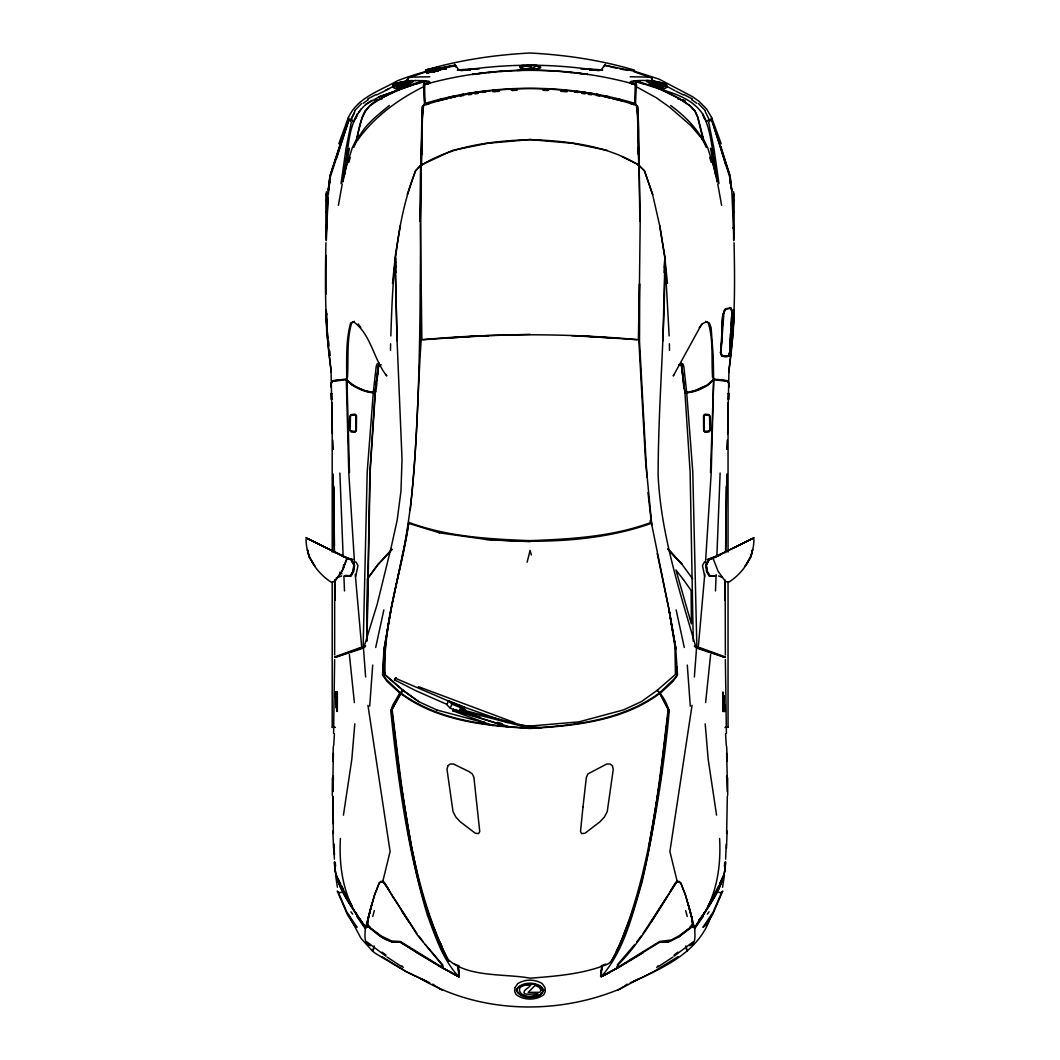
<?xml version="1.0" encoding="UTF-8"?>
<svg xmlns="http://www.w3.org/2000/svg" width="1060" height="1060" viewBox="0 0 1060 1060"><rect width="100%" height="100%" fill="white"/><g stroke="black" fill="none" stroke-linecap="round" stroke-linejoin="round"><path stroke-width="1.5" d="M332.681 791.568L333.37 753.329M332.946 791.568L333.423 777.417M335.848 697.228L335.477 692.047L337.345 692.034L337.239 711.432L336.961 710.796M422.092 153.886L422.105 147.446M334.642 659.638L333.595 733.335M639.71 283.947L639.511 341.426L646.931 477.265M332.297 795.318L332.376 777.881M334.642 654.894L334.668 579.873M340.406 838.5C338.962 864.708 342.632 891.394 356.266 914.276M424.848 102.966L424.596 103.708L424.848 102.966C423.311 99.176 425.484 68.94 423.96 86.509C398.216 99.269 374.021 116.905 357.3 140.556L356.703 140.278C359.433 123.967 363.183 105.417 380.527 98.646C394.188 90.922 408.749 84.694 423.974 80.838L424.596 104.436L422.556 106.967L421.111 162.763M651.781 524.978L645.434 459.02L638.809 339.783L640.2 221.182L638.716 149.235M366.853 637.418L369.874 472.084L375.134 392.372L378.195 365.885M395.34 262.84L395.393 257.911L394.876 261.144M410.233 510.417C424.292 376.313 418.382 241.402 422.185 106.874L424.53 104.026M325.923 255.327L325.95 294.362M366.733 641.366L367.356 578.813L378.036 564.278M367.012 640.518L370.125 472.084L375.306 392.664L378.592 364.653M487.733 143.285L452.647 150.361L420.595 165.347L419.8 221.182M639.392 283.947L638.385 339.783M725.186 580.35L725.358 654.894M725.61 551.942L726.259 486.249M727.319 796.351L726.643 833.518M421.774 136.316L420.423 221.275L421.867 339.783M420.952 166.711L421.085 164.326L422.171 164.909M728.829 387.205L729.134 384.117L727.306 381.242L713.685 379.798L711.233 472.508L705.483 562.741M724.96 600.172L725.252 580.509M725.663 552.658L726.829 474.032M390.504 350.396L390.61 343.784M347.402 377.85C348.687 359.711 346.382 340.538 351.655 323.035L354.424 321.352M728.816 371.238C735.123 328.719 734.991 285.657 734.05 242.766M325.95 242.766C325.009 285.657 324.877 328.719 331.184 371.238M363.183 645.249L367.21 471.952L373.279 392.836C363.156 391.856 353.218 387.165 346.315 379.798L332.694 381.242L330.866 384.117L331.171 387.205M638.889 162.763L637.444 106.967L635.404 104.436L636.026 80.838L657.279 87.808L668.171 92.631L679.473 98.646L689.981 105.735L694.79 110.903L697.652 117.209L703.297 140.278L690.868 125.636L669.827 107.365L656.405 97.785L635.682 86.403L635.536 81.13L635.404 103.708L635.152 102.966M421.125 162.697L421.429 149.579M694.366 676.982L696.499 648.64L695.28 645.01C679.208 589.585 660.883 533.564 658.127 475.49C658.207 402.906 665.176 330.508 664.858 257.911L667.482 283.457M662.924 340.803L664.991 257.633L659.664 225.502L652.615 194.497L644.48 170.872L639.021 165.307C606.452 145.127 567.59 141.059 530.133 139.576C492.675 141.059 453.799 145.127 421.231 165.307M418.673 701.521L402.972 690.206L400.654 692.869L392.134 709.564C402.72 793.596 409.875 881.602 447.479 958.783C466.479 977.876 505.593 973.438 530.133 978.194C555.957 976.18 582.563 974.193 606.837 964.494C611.355 962.665 613.183 957.816 615.621 954C649.78 877.269 658.34 792.098 668.118 709.564L659.598 692.869L675.684 677.393L677.128 674.902L677.115 666.713M733.878 315.761L732.924 332.919M710.518 472.468L713.685 379.798M390.849 335.927C392.571 280.264 395.194 223.395 415.52 170.872L420.595 165.347M423.086 85.131L424.45 85.251L424.026 80.878M326.056 238.049L328.202 190.972L329.952 176.106L348.568 119.21L352.384 120.363M326.308 238.049L328.096 197.571M636.04 86.509L635.974 80.878M725.596 859.183L726.325 844.131M715.5 590.963L716.136 574.573M716.851 556.553L720.124 473.012M332.721 761.438L333.344 746.412M422.344 118.415L422.675 110.24M732.977 323.088L733.865 316.821M726.444 848.318L727.147 831.027M335.583 696.181L335.596 692.047M421.814 152.415L421.946 149.182M725.438 861.899C725.49 886.611 707.576 907.373 695.069 927.354L693.319 925.95L678.797 936.854L671.086 940.896L668.211 941.982L659.77 942.194L617.503 967.939L601.126 976.79L601.934 965.885M733.348 329.236L733.865 317.404M664.381 267.822L664.858 257.911L669.151 335.927M373.279 392.836L375.108 393.008L373.319 392.173L376.22 366.323L377.095 363.964L379.175 363.116M408.776 523.309C401.276 573.685 383.058 623.134 384.846 674.518L402.972 690.206L391.604 709.789C402.787 793.622 408.458 885.299 448.857 961.195M725.438 862.442C725.451 887.207 706.49 907.625 694.565 927.897L692.432 924.439L691.875 919.576M333.741 745.485L334.404 733.772M724.828 711.353L723.967 701.64M328.282 194.272L329.912 180.425M664.077 272.552L664.858 257.911L664.911 262.84M727.65 433.686L728.988 369.039M724.51 866.351L724.709 862.853M369.701 706.198L372.709 665.057M420.608 283.947L421.125 340.856C416.196 412.287 417.282 484.672 402.482 555.029M664.673 261.171L664.858 257.911M729.81 343.255L730.393 333.701M730.87 325.738L731.44 316.728M704.754 574.228L698.421 645.818M720.667 347.892C724.099 335.689 718.495 319.789 725.517 308.897M726.643 449.374L727.279 440.165M336.046 699.375L336.497 708.226L336.497 699.547L335.464 696.248L336.391 699.123M724.696 872.009L725.464 861.568M721.171 143.749L711.565 117.422L706.45 108.809L699.096 101.389L692.445 96.645L659.174 79.169L634.118 71.139L604.558 65.243L601.126 70.093L598.463 70.622C553.148 63.441 506.852 63.441 461.537 70.622L458.874 70.093L455.442 65.243L453.971 65.415C434.693 68.569 415.785 73.802 397.632 80.666C379.904 90.855 357.617 97.388 348.435 117.422L348.329 119.316L351.271 119.939L348.806 119.674L330.442 176.583M728.737 372.378L733.414 330.177M354.808 723.781L351.827 759.251L343.44 815.153M723.662 703.827L722.84 692.206L722.774 711.273L723.437 707.987L724.908 711.432L724.947 707.285L723.662 703.827L723.874 695.651M728.816 386.542L729.108 383.508L727.306 380.659L713.976 379.043M376.34 388.092L376.803 383.402M377.426 377.135L377.89 372.444M378.195 369.317L378.5 366.19M392.518 283.457L395.142 257.911L395.923 272.552M705.615 702.581L710.624 654.55M724.232 876.448L722.576 887.286M518.539 725.067L530.133 726.034L579.105 721.847L623.585 709.882L641.578 701.521L657.094 690.378L659.598 692.869L668.661 709.789C657.465 793.622 651.794 885.299 611.395 961.195M337.252 692.047L336.722 695.479L335.477 692.14M368.125 919.576L367.568 924.439L365.435 927.897C353.51 907.625 334.549 887.207 334.562 862.442M729.24 352.794L728.644 355.921M753.912 539.394C753.991 556.95 743.232 572.89 728.816 582.178M662.01 766.009L662.579 761.186M662.95 757.979L663.719 751.553M664.09 748.347L664.858 741.921M665.23 738.701L668.661 709.789M730.936 345.798L731.493 341.174M731.851 338.087L732.592 331.926M328.308 189.912L329.991 175.708L348.144 120.429M329.647 183.102L330.243 178.213M729.783 355.325L730.366 350.529M601.974 965.846L600.622 976.194L602.305 976.233L618.974 967.263L643.182 952.701M600.622 976.194L601.987 965.726M694.565 927.897L685.635 895.581L680.798 883.046L677.181 881.363C658.326 909.705 642.121 940.763 617.675 965.236L617.344 967.793L602.915 975.677M723.039 692.392L722.801 711.419M375.373 389.921L377.824 371.914M353.815 565.271L353.007 571.181L350.595 575.5L344.434 575.964M328.348 189.356L330.203 177.921M328.693 188.733L328.454 190.972M347.68 148.89L342.751 181.962C350.224 155.356 343.466 116.414 372.007 100.355M659.943 780.385L660.42 777.192L659.929 780.385M332.694 780.412L333.397 775.933M692.047 705.324L669.893 851.511L677.181 881.363M439.45 532.822L408.511 523.309C401.025 573.685 382.792 623.134 384.594 674.518L402.906 690.378L418.422 701.521L436.68 709.882M400.335 225.502L395.009 257.633L397.076 340.803L402.031 459.404L400.971 491.072L397.156 520.261L391.219 547.159L377.161 604.359L363.5 648.64L365.634 676.982M662.288 768.778L648.786 846.953M390.915 610.017L384.276 648.389L382.872 674.902L386.489 679.619L400.402 692.869L391.339 709.789L397.99 766.009M391.127 609.208L383.972 649.157L382.488 674.981L387.085 681.474L400.137 693.359M338.392 205.322L342.248 183.976M344.593 174.94L349.442 148.281M681.659 364.653L684.946 392.664L690.126 472.084L693.267 641.366M402.084 965.792L401.886 966.786L387.059 957.034M356.703 140.278L356.836 137.469M350.184 559.176L351.443 559.283L354.583 565.152L353.722 571.393L351.125 576.07L345.825 575.394M390.703 610.944L402.787 553.426M374.127 945.891L372.617 951.231L375.73 953.589L406.258 971.742L429.75 982.766M375.704 647.475L383.866 609.884M493.059 725.649L452.819 710.836L453.017 709.962L465.38 714.4M637.828 164.909L638.637 165.029L638.69 163.995L637.577 116.6L636.45 105.391C568.544 83.024 491.456 83.024 423.55 105.391L422.423 116.6L421.363 165.029L422.065 163.558M393.578 898.244L387.43 887.273L382.819 881.363L390.106 851.511L367.952 705.324M384.21 650.827L385.297 646.308M723.728 875.149L724.073 873.718M724.02 874.593L719.528 884.252L723.132 876.448M368.31 917.947L370.96 907.347M527.125 562.224L530.079 550.352L531.325 555.003M423.894 84.535C432.705 83.382 430.559 80.176 424.941 81.315L427.829 82.11M415.069 80.534L424.636 80.706L378.857 96.871M381.189 881.218L379.268 882.808L374.564 894.931L367.952 918.397L367.065 925.605C375.094 932.23 383.985 941.227 395.035 942.207M371.079 906.194L367.144 924.929L369.94 926.612M353.722 147.512L358.479 136.303M372.762 916.463L374.326 910.619M348.899 162.22L350.264 157.476M382.315 882.106L382.7 880.78M336.232 159.066L349.058 119.674L351.536 119.939L350.595 120.098L354.901 111.326M695.069 927.354C693.942 933.409 697.56 943.334 689.49 945.639M371.344 905.836L372.206 903.027M724.576 552.353L709.299 559.216L706.212 565.086L707.06 571.34L709.789 576.017L714.241 576.017L709.657 575.5L707.258 571.181L706.649 566.755M365.435 927.897L374.365 895.581L379.202 883.046L382.819 881.363M355.961 118.27L357.392 113.937L353.364 121.993L352.132 120.363M347.057 558.09L341.903 571.247L334.761 581.092M347.309 558.09L342.155 571.247L335.026 581.092L332.575 582.139M639.829 221.275L638.73 130.38L637.815 106.874L635.47 104.026M355.749 576.375L357.988 565.483L355.908 561.906M407.318 194.523L415.546 170.766L420.992 165.373M604.041 66.647L605.326 64.289M338.829 143.749L348.435 117.422M425.285 944.513L442.603 964.812L441.702 967.091L400.468 941.532L391.537 940.975L381.441 936.139L367.065 925.605L368.469 925.075M464.691 707.258L448.539 700.753L446.883 704.781L450.248 708.159L459.113 711.71L460.729 707.696L464.691 707.258L463.604 709.948M450.248 708.159L451.891 704.145L448.539 700.753M326.241 315.827L327.036 313.866M334.708 867.464L335.503 865.516M732.963 196.285L733.758 194.338M623.611 934.602L631.906 914.939M350.979 119.806L354.464 112.784M721.595 892.467L713.287 911.825L702.926 927.354L705.576 925.446L712.386 915.019L722.748 891.089L721.595 892.467L718.76 892.467M378.46 366.999L379.202 365.302L381.242 364.812M408.339 77.221L406.51 81.315L396.771 84.508M409.968 76.704L408.643 77.181L406.828 81.262L400.084 83.144M616.469 951.032L617.781 948.077M703.734 914.276C717.368 891.394 721.038 864.708 719.594 838.5M452.819 710.836L453.653 709.034M732.963 202.023L733.758 200.287M636.04 84.707L635.576 85.343L636.914 85.131M354.994 143.656L357.021 139.324M394.452 679.857L396.241 677.857L394.452 679.857L415.931 690.749L447.188 704.503M729.797 177.921L731.797 190.972L733.944 238.049M711.34 915.032C699.958 951.787 664.938 966.919 632.873 981.719M358.042 135.985L352.291 147.791L341.055 183.552L346.037 148.506L351.337 122.258L348.608 119.237M373.743 948.912L372.617 951.231L361.009 938.365L348.66 915.032M635.602 85.184L635.443 84.469C618.165 80.176 648.508 79.884 651.224 81.09M674.001 374.445L673.232 375.982L701.786 323.962M358.094 135.733L356.69 138.516L362.123 117.196L364.998 110.942L369.808 105.881L380.434 98.699L402.654 87.98M354.199 120.694L357.644 113.937M357.3 140.556C363.673 125.557 377.161 115.566 389.338 105.47M718.786 885.67L707.868 906.512M400.402 693.359L400.654 692.869C437.727 720.217 485.48 725.504 530.133 728.167C574.772 725.504 622.525 720.217 659.598 692.869M706.45 565.271L709.299 559.216L713.353 557.878M365.713 927.46L367.078 926.228L365.316 928.626C365.104 934.363 363.249 943.652 370.51 945.639M643.155 933.423L677.115 881.125M458.013 965.726L458.874 976.79L442.497 967.939L443.067 966.879M669.682 892.268L675.75 882.251M375.386 392.372L376.022 391.219M458.317 965.885L459.126 976.79L442.497 967.939L400.229 942.194L391.789 941.982M703.588 914.223L705.006 911.653M732.963 213.02L733.758 211.602M704.529 561.906L702.462 565.483L704.701 576.375M399.673 693.253L392.757 705.178L390.809 711.074C397.924 779.762 407.517 848.729 427.365 915.045C435.408 936.523 442.537 959.181 458.49 976.379M423.96 84.707L423.96 86.509M666.276 897.992L651.211 921.842M619.716 945.189L621.452 942.406M334.562 861.899C334.51 886.611 352.423 907.373 364.932 927.354L365.978 927.46L367.317 925.605L381.454 936.854L392.041 941.982M718.561 555.851L721.489 553.85M457.085 975.677L442.656 967.793L442.603 964.812M678.797 936.854L692.935 925.605L692.047 918.384L685.436 894.931L680.732 882.808L678.811 881.218M455.442 65.243L454.117 66.078M602.451 69.986L589.479 69.629M703.297 916.317L694.684 928.626L693.319 925.95L691.531 925.075M326.997 329.713L326.241 309.785M439.834 70.145L433.845 71.497M723.808 695.453L724.073 701.68M656.856 967.025L656.829 967.581M358.598 112.612L361.433 108.624M367.608 578.813L378.287 564.278L391.869 549.186M707.338 914.131L709.047 911.825M601.51 976.379C624.366 950.21 632.21 915.098 641.923 882.675C654.497 826.098 663.984 768.818 669.191 711.074C666.859 703.323 662.977 695.546 657.094 690.378L675.405 674.518L674.955 646.308L668.873 609.208L675.724 648.389L677.512 674.981L672.914 681.474L660.327 693.253M634.715 944.513L617.397 964.812L618.298 967.091L659.532 941.532L671.099 939.981L678.559 936.139L692.935 925.605M636.609 942.062L641.313 935.927M345.096 575.991L346.673 576.03M699.269 327.54L703.085 323.327L706.596 321.736L709.392 323.048L711.114 327.792L713.194 355.736L713.645 379.188L707.166 385.098L695.492 390.411L684.892 393.008C695.347 392.293 706.079 388.079 713.049 380.116M698.62 920.146L702.873 915.509L695.837 926.44L694.287 927.46M378.287 564.278L392.147 549.491M732.963 228.006L733.758 227.158M354.795 110.558L361.579 103.535M713.897 379.44L707.51 385.337L695.32 390.663M400.402 692.869L402.906 690.378M712.32 148.89L717.249 181.976C712.174 159.623 713.499 134.607 702.608 113.937C688.165 92.366 658.419 90.855 636.676 80.918L632.171 82.11M690.06 926.612L692.856 924.929M433.858 71.417C422.476 74.452 426.849 72.491 433.792 71.153L433.938 71.894L439.767 69.854L437.21 71.06M430.161 83.276L429.287 82.508M351.96 559.322L350.595 559.746L335.424 552.353M376.605 99.839L374.895 101.005L382.461 98.699M376.605 100.395L374.895 101.588M692.154 926.824L692.922 926.228M693.134 941.85L674.226 956.067M674.041 955.073L677.936 952.145M678.082 956.637L653.782 971.636L642.055 977.572M363.222 103.284L368.376 99.614M624.95 985.694L627.215 984.104M672.941 957.034L658.114 966.786L657.915 965.792M365.488 104.503L379.122 96.871L424.636 80.706M363.673 647.13L351.761 651.555M619.729 989.006L623.81 986.476M659.585 693.651L658.856 694.088C621.981 721.158 574.427 725.888 530.133 728.458C485.838 725.888 438.283 721.158 401.395 694.088L400.68 693.651M385.231 90.59L393.406 86.324M385.482 90.59L389.007 88.656M704.039 118.27L702.608 113.937L706.636 121.993L707.868 120.363L711.432 119.21L730.009 175.708L731.797 190.972M717.965 555.745L707.232 559.428M421.019 978.897C480.538 1013.704 557.467 1015.135 620.392 988.755M617.834 990.119L638.981 978.897M367.701 98.924L376.247 94.486M601.126 976.79L610.308 972.046M635.324 103.522C567.657 83.197 492.343 83.197 424.676 103.522M711.392 119.237L708.663 122.258L713.963 148.506L718.945 183.552L707.709 147.791L701.958 135.985M376.684 94.883L384.316 91.226M718.945 555.109L712.943 558.063M725 552.127L717.461 555.851L741.059 544.204M733.586 547.901L754.137 537.738L749.367 540.096M741.47 544.019L752.481 538.573L749.407 540.083M748.559 540.507L739.469 544.986M727.425 550.922L745.988 541.779M365.528 645.725L334.655 656.908M430.479 72.239L430.32 72.266M431.592 72.027L433.792 71.153M365.567 646.467L360.983 648.919L334.642 657.531M710.544 559.23L717.024 556.46M641.472 977.85L630.25 982.766M395.764 86.39L400.905 84.177L405.463 83.78M711.366 120.588L711.194 119.674L708.729 119.939L711.671 119.316L711.565 117.422M327.076 332.919L326.374 315.761M395.99 88.483L413.307 81.646M336.298 577.965L341.757 575.911M393.75 86.933L393.008 87.278L395.459 88.762L410.949 83.78M601.285 965.779L605.724 964.07M630.713 82.508L629.839 83.276M410.286 77.3L408.709 77.791L406.51 81.315L407.451 81.236M341.386 655.133L348.886 652.337M336.722 656.856L340.22 655.557M424.875 104.264L424.517 84.535C492.834 65.336 567.166 65.336 635.483 84.535L635.125 104.264M411.479 76.797L426.279 71.709M426.358 103.774L429.34 102.807M426.319 104.582L429.207 103.655M651.357 522.315C612.64 536.837 570.916 539.05 530 540.666C489.084 539.05 447.36 536.837 408.643 522.315M424 81.792L415.281 84.323M690.471 392.054L694.115 391.007M426.902 84.336L428.796 83.806M632.025 82.15L635.642 80.785M436.813 67.535L426.041 69.907L438.337 67.124M425.391 70.198C459.377 60.022 494.609 54.882 530 53C565.391 54.882 600.622 60.022 634.609 70.198M438.27 99.905L443.199 98.752M446.313 97.984L455.654 95.678M437.886 100.859L447.439 98.593M450.619 97.825L455.402 96.698M333.529 380.977L340.22 379.745M426.955 72.915L428.783 72.517M432.056 71.815L439.82 70.132M440.483 69.828L445.77 68.608L446.313 69.218L443.477 69.178M431.791 72.067L426.902 72.636M433.911 71.775L437.859 70.835M432.268 70.463L440.324 68.9M443.199 68.264L455.363 65.76L455.588 66.846M425.882 71.139L454.038 65.508M460.464 94.817L463.671 94.26M466.877 93.691L471.687 92.843M524.342 65.283C516.048 65.23 520.5 70.371 526.37 69.297A18.537 2.809 0 0 0 531.961 69.311C551.054 68.449 534.227 63.255 526.184 65.137M394.77 942.207L400.481 942.194L417.083 952.701M460.106 94.976L463.233 94.512M466.374 94.049L471.077 93.359M474.217 92.896L477.344 92.432M482.048 91.73L485.188 91.266M730.022 308.314L726.007 309.228L723.94 312.316L720.959 352.543L722.125 355.537L728.008 356.16L729.174 355.643L729.731 352.794L732.221 313.826L731.241 308.023L725.981 308.592L724.59 309.785L723.106 314.701L720.575 352.649L722.019 356.186L725.106 356.73L729.201 356.266L729.797 352.848L732.089 314.038L731.771 309.533L729.519 307.996M460.278 95.983L463.538 95.519M468.414 94.804L471.673 94.34M474.933 93.863L478.179 93.386M475.9 74.001L472.442 74.452C510.721 68.993 549.53 68.993 587.81 74.452L584.351 74.001M687.49 392.385L684.946 392.664M459.113 711.71L463.074 711.287M478.696 73.683L485.228 72.994M488.501 72.65L495.033 71.947M711.194 119.674L708.729 119.939L709.405 120.098L705.099 111.326M474.893 92.273L478.126 91.942M481.346 91.611L484.579 91.279M492.648 90.445L499.114 89.782M703.297 140.278L703.164 137.469M408.776 81.09L415.334 80.534M487.481 143.285L530.133 139.576M474.257 93.068L477.543 92.79M482.472 92.392L485.758 92.127M493.973 91.451L497.259 91.186M512.046 89.968L516.989 89.57M649.979 77.3L651.29 77.791L652.894 81.276L663.229 84.508M668.211 941.982L661.546 941.664M423.496 339.677L478.723 335.914L530.133 334.324M421.191 339.783C493.589 333.131 566.411 333.131 638.809 339.783M493.165 90.656L497.962 90.378M510.774 89.623L517.187 89.239M492.807 91.69L499.273 91.306M512.205 90.55L517.068 90.272M448.3 337.968L488.58 335.623M346.024 379.043L332.694 380.659L330.892 383.508L331.184 386.542M499.896 71.51L511.026 70.888M517.399 70.53L530.133 69.814M403.449 82.177L408.378 81.912M408.643 77.181L429.817 76.77M512.166 89.239L517.068 89.027M725.292 727.372L728.048 727.266L728.048 581.755M709.789 576.017L715.566 575.964M470.613 69.854C440.655 71.192 469.673 68.555 479.027 69.019M630.183 76.77L651.357 77.181L652.801 81.236M470.521 69.629L457.549 69.986M714.241 576.017L709.127 576.07L706.53 571.393L705.682 565.152L708.809 559.283L709.405 559.746M331.011 369.039L332.35 433.686M346.103 379.44L352.49 385.337L364.68 390.663M722.708 711.432L724.908 711.432M332.204 581.755L332.204 727.266L334.96 727.266M725.292 727.266L728.048 727.266M338.405 892.467L346.713 911.825L357.074 927.354L354.424 925.446L347.614 915.019L337.252 891.089L338.405 892.467L341.24 892.467M345.348 575.991L350.462 576.017L353.192 571.34L354.04 565.086L350.953 559.216M457.695 976.233L459.377 976.194L458.026 965.846M348.767 576.097L350.211 576.123M724.682 356.372L727.465 356.438M580.973 69.019C590.327 68.555 619.345 71.192 589.386 69.854M346.421 576.03L349.018 576.097M622.18 156.721L638.517 164.737M332.204 727.266L334.96 727.372M543.184 89.027L548.073 89.239M485.877 539.434C541.289 543.356 598.622 541.899 651.489 523.309L647.965 492.489M530.133 541.673L486.142 539.434L439.184 532.822M651.622 81.912L656.551 82.177M542.813 89.239L549.226 89.623M562.038 90.378L566.835 90.656M542.932 90.272L547.795 90.55M560.727 91.306L567.193 91.69M571.419 335.623L611.7 337.968M581.529 335.914L636.755 339.677M654.537 83.78L659.095 84.177L664.236 86.39M652.894 81.276L651.661 77.221M719.78 379.745L726.471 380.977M543.276 89.57L548.206 89.968M562.992 91.186L566.279 91.451M574.493 92.127L577.779 92.392M582.708 92.79L585.995 93.068M480.895 721.847L484.42 722.125M530 139.576L572.519 143.285L607.353 150.361M373.319 392.173C363.394 391.259 353.483 386.701 346.7 379.374C346.832 361.168 345.6 341.042 350.608 323.048L353.404 321.736C370.974 333.913 373.61 359.525 386.767 375.982L385.999 374.445M351.695 559.322L353.02 559.428M561.124 89.782L565.974 90.285M575.673 91.279L578.906 91.611M582.125 91.942L585.358 92.273M565.218 71.947L571.751 72.65M575.024 72.994L581.556 73.683M375.055 392.664L372.51 392.385M350.449 559.176L346.647 557.878M541.329 727.756L525.084 725.888L466.771 711.074L460.173 705.456L460 706.304L466.665 711.962L524.978 726.948L536.307 728.339M581.821 93.386L585.067 93.863M588.327 94.34L591.586 94.804M596.462 95.519L599.721 95.983M574.812 91.266L577.952 91.73M582.655 92.432L585.783 92.896M588.923 93.359L593.626 94.049M596.767 94.512L599.894 94.976M588.565 92.843L593.375 93.691M596.581 94.26L599.788 94.817M616.801 68.264L604.558 65.243M619.928 68.9L627.732 70.463M604.597 96.698L609.381 97.825M612.561 98.593L622.114 100.859M678.758 364.812L680.798 365.302L681.54 366.999M604.597 95.678L609.275 96.831M617.053 98.752L621.73 99.905M424.464 84.548L424.411 85.091M725.358 657.531L699.017 648.919L694.433 646.467M589.28 93.333L592.421 94.141M436.415 709.882L481.16 721.847M725.345 656.908L694.472 645.725M427.975 82.15L424.384 80.706M631.203 83.806L633.098 84.336M365.885 391.007L369.529 392.054M644.718 84.323L636 81.792M472.508 715.036L480.326 717.315M497.551 722.337L502.241 723.702M508.402 726.537L466.135 714.109L460.332 709.113M677.539 98.699L685.104 101.005L683.395 99.839M708.239 651.555L696.327 647.13M465.433 711.207L470.07 712.678M630.793 103.655L633.681 104.582M649.051 83.78L664.54 88.762L666.992 87.278L666.25 86.933M630.66 102.807L633.642 103.774M455.204 709.551L506.349 726.617M633.973 71.709L648.521 76.797M650.032 76.704L651.357 77.181M507.846 722.576L456.065 704.29L395.248 678.175M514.762 722.681L418.356 686.642M719.78 655.557L723.278 656.856M711.114 652.337L718.614 655.133M454.528 964.07L458.98 965.779M342.976 556.46L349.455 559.23M646.693 81.646L664.01 88.483M718.508 575.911L722.403 577.448M427.127 981.719L406.218 971.636L381.918 956.637M451.891 704.145L460.729 707.696M680.825 363.116L682.905 363.964L683.779 366.323L686.681 392.173M403.171 967.581L403.144 967.025M657.346 87.98L679.566 98.699L690.192 105.881L695.002 110.942L697.878 117.196L703.31 138.516L701.905 135.733M441.026 967.263L442.749 967.939M351.191 559.283L342.035 555.745M347.057 558.063L318.941 544.204M727.425 582.139L725.239 581.092L718.097 571.247L712.943 558.09M346.911 557.878L349.257 559.044M310.633 540.096L305.863 537.738L314.714 542.124M310.593 540.083L307.519 538.573L332.575 550.922M314.012 541.779L326.414 547.901M675.935 91.226L683.316 94.883M335 552.127L342.539 555.851L311.441 540.507M326.135 316.821L327.023 323.088M449.943 972.046L459.126 976.79M637.868 164.711L644.453 170.766L652.682 194.523M683.753 94.486L692.299 98.924M666.846 86.324L674.769 90.59M439.608 988.755L442.166 990.119M416.818 952.701L441.278 967.263M705.576 321.352L708.345 323.035C713.619 340.538 711.313 359.711 712.598 377.85M436.19 986.476L440.271 989.006M358.267 916.874L365.978 927.46M685.104 101.588L683.395 100.395M432.785 984.104L435.05 985.694M339.677 572.254L341.93 573.844M691.624 99.614L696.778 103.284M331.184 582.178C316.768 572.89 306.009 556.95 306.088 539.394M366.932 925.95L368.098 926.824M382.064 952.145L385.959 955.073M385.774 956.067L366.866 941.85M367.078 926.228L367.846 926.824M670.662 105.47C685.555 116.64 699.335 129.876 706.278 147.512M382.885 881.125L416.845 933.423M461.643 709.246L463.935 711.233M698.421 103.535L705.205 110.558M326.241 227.158L327.036 228.006M721.595 355.816L720.349 352.569M668.105 549.491L681.964 564.278L692.644 578.813M668.131 549.186L681.964 564.278L667.827 548.828M442.325 965.236L417.415 935.092L393.724 897.992M364.415 926.44L365.183 927.354M454.674 64.289L455.959 66.647M418.687 935.927L423.391 942.062M617.106 967.409L617.503 967.939L616.933 966.879M350.953 911.825L352.662 914.131M358.214 323.962L360.731 327.54M733.228 317.139L733.838 318.053M384.25 882.251L390.318 892.268M356.703 916.317L365.316 928.626L364.932 927.354M649.926 520.937L651.489 523.309L669.297 610.944L676.028 649.157M401.462 910.699L408.789 921.842M730.711 308.341L731.585 311.256M357.127 915.509L364.163 926.44M438.8 942.406L441.41 946.58M326.241 211.602L327.036 213.02M355.246 911.653L356.677 914.223M354.994 911.653L356.412 914.223M348.819 899.9L352.384 906.512M352.132 906.512L341.214 885.67M351.589 561.124L353.073 563.893M336.868 702.488L337.332 711.419L337.265 692.193M341.466 885.67L342.936 888.519M346.62 895.634L348.091 898.482M337.968 878.753L340.737 884.252M686.257 948.912L687.383 951.231L685.873 945.891M637.934 163.558L639.008 165.373M702.979 139.324L705.006 143.656M444.233 954.636C416.5 896.667 408.166 832.06 398.375 769.229M353.232 121.171L353.616 121.993M326.241 200.287L327.036 202.023M336.868 876.448L340.472 884.252M441.768 946.5L439.834 942.168L441.808 946.593M436.005 933.091C413.599 881.138 408.1 823.951 397.964 768.778M723.794 704.344L724.947 707.285L724.02 702.714M732.963 313.866L733.758 315.827M724.497 865.516L725.292 867.464M326.241 194.338L327.036 196.285M711.856 120.429L729.558 176.583M720.8 146.24L730.048 176.106L731.692 189.912M687.794 903.027L688.655 905.836M335.464 696.248L336.152 700.7M337.053 711.114L336.735 699.838M720.336 146.359L725.875 165.4M677.3 880.78L677.684 882.106M701.521 136.303L702.701 140.556M709.736 157.476L711.101 162.22M685.674 910.619L687.238 916.463M335.636 696.87L335.914 697.586M688.921 906.194L692.047 918.384M724.43 705.867L724.841 711.273M689.04 907.347L691.69 917.947M674.955 646.308L675.684 649.316M384.144 671.59L384.846 674.518M335.927 873.718L336.272 875.149M336.258 874.593L336.577 875.997M676.134 609.884L684.296 647.475M419.098 882.596L411.492 846.953L400.548 781.975M336.351 707.815L336.179 701.826L336.391 705.284M657.213 553.426L669.085 610.017L675.724 648.389M337.424 887.286L335.768 876.448M723.556 703.628L723.119 700.156M717.753 183.976L721.608 205.322M710.558 148.281L715.407 174.94M724.417 705.245L724.126 702.714M336.616 699.838L336.894 701.044M659.731 225.528L665.375 261.144M726.603 775.933L727.319 791.568M716.56 815.153L708.173 759.251L705.192 723.781M400.574 781.975L404.933 810.662M723.291 702.74L723.688 704.092L723.662 695.4M729.757 179.524L730.353 183.857M682.176 371.914L684.866 392.372M335.901 698.209L336.219 700.064M336.709 700.395L336.987 702.488M329.633 350.529L330.216 355.325M729.757 178.213L730.353 183.102M327.407 331.926L328.149 338.087M328.507 341.174L329.064 345.798M391.604 709.789L396.917 754.773M397.301 757.979L398.057 764.406M326.586 330.177L331.263 372.378M349.376 654.55L354.384 702.581M681.593 364.627L682.839 377.135M683.144 380.275L683.912 388.092M723.37 702.422L722.947 692.538M361.579 645.818L355.246 574.228M687.291 665.057L690.298 706.198M334.536 861.568L335.305 872.009M332.721 440.165L333.357 449.374M726.405 733.335L725.358 659.638M354.517 562.741L348.767 472.508L346.315 379.798M725.596 733.772L726.259 745.485M335.291 862.853L335.477 865.967M686.721 392.836L692.789 471.952L696.817 645.249M395.91 267.663L395.393 257.911L395.632 262.867M333.94 844.131L334.47 854.956M333.675 844.131L334.404 859.183M326.135 317.404L326.652 329.236M726.656 746.412L727.279 761.438M332.853 831.027L333.555 848.318M637.577 110.24L637.908 118.415M339.876 473.012L343.149 556.553M343.48 564.755L343.599 568.027M343.917 576.216L344.5 590.963M726.63 753.329L727.306 780.412M723.861 698.182L724.086 701.64M333.357 833.518L332.681 796.351M336.815 703.283L336.841 704.304M724.02 699.759L723.821 696.394M349.482 472.468L346.951 380.116M638.57 149.579L638.875 162.697M395.142 257.911L397.076 340.803M333.357 824.084L332.933 796.351M669.39 343.784L669.496 350.396M333.171 474.032L334.337 552.658M334.748 580.509L335.04 600.172L334.814 580.35M639.405 165.347L639.432 167.44M333.741 486.249L334.417 545.688M333.741 487.839L334.39 551.942M727.624 777.881L727.703 795.318M637.895 147.446L637.908 153.886M733.758 193.582L733.758 240.766M733.758 309.878L733.758 316.582M733.613 191.794L733.613 240.355M733.613 311.468L733.613 318.371M728.048 402.84L728.048 552.088M725.292 862.747L725.146 870.008M334.708 862.747L334.854 870.008M332.204 402.84L332.204 552.088M326.387 191.794L326.387 240.355M326.387 311.468L326.387 318.371M326.241 193.582L326.241 240.766M326.241 309.878L326.241 316.582M356.094 415.838L355.988 430.36L355.126 431.433L350.94 431.168L350.211 430.068L350.423 416.421L351.231 415.096L355.113 414.844L356.094 415.838M356.24 415.732L356.133 430.453L355.06 431.725L350.807 431.433L349.933 430.108L350.171 416.328L351.099 414.818L355.047 414.566L356.24 415.732M356.491 415.652L356.345 430.532L355.126 432.003L350.767 431.685L349.787 430.175L350.038 416.262L351.099 414.566L355.113 414.288L356.491 415.652M728.286 393.538L728.154 399.421L728.856 399.302L729.002 393.432L728.286 393.538M515.041 987.549L514.657 991.418L516.18 994.624C523.839 1000.547 536.161 1000.547 543.82 994.624L545.343 991.418L544.959 987.549L542.243 983.627C534.982 978.99 525.018 978.99 517.757 983.627L515.041 987.549M530.583 985.204C529.364 987.827 522.01 990.451 524.395 993.671C528.251 995.34 545.675 992.12 534.333 995.472C519.983 1000.335 511.397 983.667 530.583 985.204M582.974 807.044L580.509 831.477L581.609 833.611L584.974 833.24L599.96 821.805L604.425 817.021L607.247 811.602L613.25 769.441L612.442 765.863L610.136 764.008L606.757 764.008L587.942 773.906L586.339 777.391L582.974 807.044M541.037 990.279L539.964 992.319L528.185 992.385L535.075 985.469L539.209 987.258L541.037 990.279M543.7 990.133C540.282 999.951 519.718 999.951 516.299 990.133C520.301 980.897 539.699 980.897 543.7 990.133M543.144 990.252C538.692 1006.96 497.922 989.006 527.84 984.263A21.995 12.481 0 0 1 534.452 984.356L540.414 986.29L543.144 990.252M659.466 783.565L655.385 810.662L659.439 783.565M661.387 770.819L660.91 773.999L661.387 770.819M529.642 68.9C544.151 69.92 539.858 63.931 528.264 65.336C506.11 68.065 550.816 62.487 529.735 68.873M752.547 549.769L750.97 556.898L744.981 566.504L751.05 556.063L752.547 549.769M447.81 765.863L447.002 769.441L453.017 811.602L455.826 817.021L460.305 821.805L475.277 833.24L478.643 833.611L479.743 831.477L473.913 777.391L472.309 773.906L468.997 771.561L453.508 764.008L450.116 764.008L447.81 765.863M520.884 66.979C527.694 72.597 540.64 62.169 520.884 66.979M710.213 430.175L709.233 431.685L704.874 432.003L703.654 430.532L703.509 415.652L704.887 414.288L708.901 414.566L709.962 416.262L710.213 430.175M709.789 430.068L709.06 431.168L704.874 431.433L704.012 430.36L703.906 415.838L704.887 414.844L708.769 415.096L709.577 416.421L709.789 430.068M710.067 430.108L709.193 431.433L704.94 431.725L703.866 430.453L703.76 415.732L704.953 414.566L708.901 414.818L709.829 416.328L710.067 430.108M646.242 80.626L664.209 86.615C675.724 84.522 647.514 79.341 646.242 80.626M666.21 84.919L664.434 86.125L649.528 81.554C645.209 79.169 666.859 83.303 666.21 84.919M392.809 85.211L395.089 86.787L412.194 81.554C419.349 78.718 391.816 82.746 392.809 85.211M411.585 81.09L395.95 86.045C387.47 83.952 410.962 79.951 411.585 81.09M331.714 393.538L330.998 393.432L331.144 399.302L331.846 399.421L331.714 393.538M683.488 579.714L675.922 569.949L691.385 623.889L691.107 590.433L683.488 579.714M315.019 566.504L309.03 556.898L307.453 549.769L308.95 556.063L315.019 566.504M399.117 772.409L398.626 769.229L399.103 772.409M400.084 778.782L399.593 775.602L400.07 778.782"/></g></svg>
